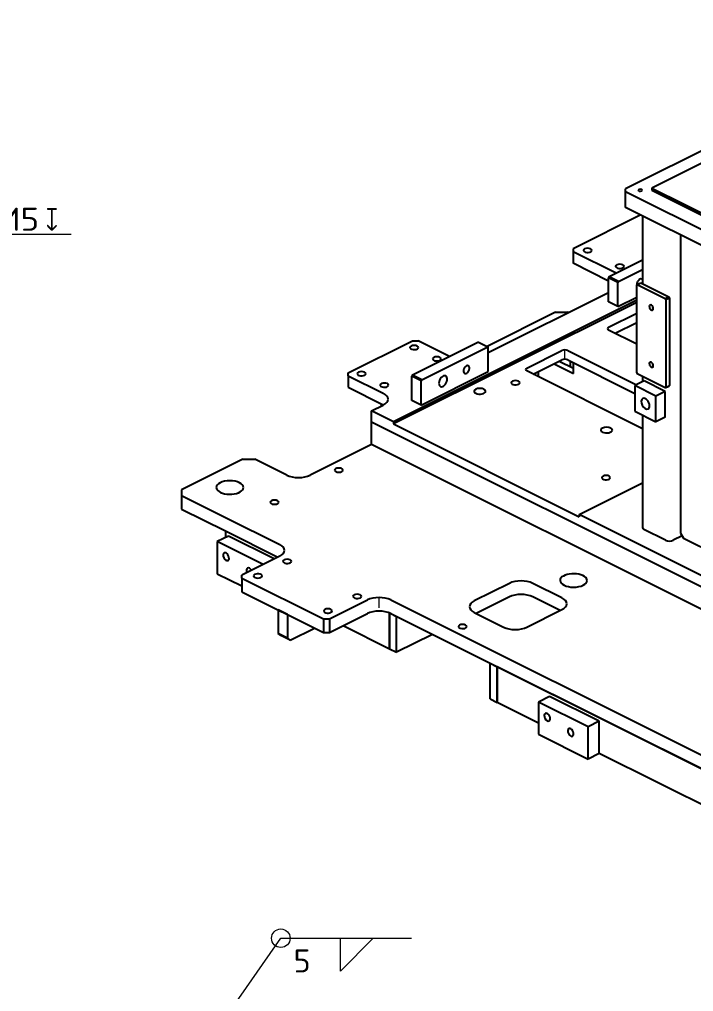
# Model space of a CAD drawing. Extents: x 0 to 1248, y -10 to 833.
# Drawn here: x 898.5 to 1000.5, y 150.7 to 297.9 of the extents above; entities that cross this region are included whole.
import ezdxf
from ezdxf.enums import TextEntityAlignment as Align

# ---------------------------------------------------------------- set-up
doc = ezdxf.new("R2010")
doc.units = 0
doc.layers.get('0').update_dxf_attribs({"lineweight": 13})
doc.styles.add('GDT', font='gdt.shx')
doc.styles.get("Standard").update_dxf_attribs({"font": 'isocp.shx'})
doc.dimstyles.get("Standard").update_dxf_attribs({"dimtxt": 2.5, "dimasz": 2.5, "dimexe": 1.25, "dimexo": 0.625, "dimtad": 1, "dimcen": 2.5, "dimadec": 0, "dimazin": 0, "dimtfac": 1, "dimtmove": 0, "dimatfit": 0, "dimfxl": 1, "dimarcsym": 0})

# ---------------------------------------------------------------- blocks, each defined once
blk = doc.blocks.new('*D13')
at = {"color": 214, "lineweight": 13}
for p, q in [((839.736388, 221.185797), (884.871634, 265.387198)), ((884.871634, 265.387198), (906.321197, 265.387198))]:
    blk.add_line(p, q, dxfattribs=at)
blk.add_lwpolyline([(840.754439, 222.907301), (839.736388, 221.185797), (841.478797, 222.167631)], dxfattribs=at)
for s, width, p, p2 in [('3X', 0.953546, (887.991424, 265.887198), (893.871627, 265.887198)), ('M5', 0.967101, (894.871634, 265.887198), (901.480155, 265.887198))]:
    blk.add_text(s, height=3.5, dxfattribs=dict(at, width=width)).set_placement(p, p2, align=Align.FIT)
at = {"color": 214, "lineweight": 13, "style": 'GDT', "width": 0.526012}
blk.add_text('x', height=3.5, dxfattribs=at).set_placement((902.480155, 265.887198), (904.321197, 265.887198), align=Align.FIT)

msp = doc.modelspace()

# ---------------------------------------------------------------- linework, layer by layer
at = {"color": 7, "lineweight": 25}
for p, q in [((1041.4746, 297.886), (990.2094, 272.2534)), ((1041.9166, 296.222), (994.1869, 272.3571)), ((994.1869, 272.3571), (1038.381, 250.2601)), ((994.1869, 272.3571), (994.1869, 272.0324)), ((990.2094, 271.8114), (990.2094, 272.2534)), ((990.2094, 269.4298), (990.2094, 271.8114)), ((990.2094, 271.8114), (1037.9391, 247.9466)), ((994.1869, 272.0324), (1038.381, 249.9353)), ((1037.9391, 245.565), (990.2094, 269.4298)), ((992.5195, 268.2749), (982.2544, 263.1423)), ((992.7505, 268.1593), (992.7505, 257.902)), ((998.5179, 265.2756), (998.5179, 220.1081)), ((982.2544, 263.1423), (982.2544, 262.7004)), ((982.2544, 262.7004), (982.2544, 260.9683)), ((988.7628, 259.4462), (982.2544, 262.7004)), ((987.6461, 258.2725), (982.2544, 260.9683)), ((992.7504, 261.44), (987.7345, 258.932)), ((989.1487, 258.2249), (992.7504, 260.0258)), ((987.7345, 258.932), (987.6461, 258.7796)), ((989.0603, 258.0725), (987.6461, 258.7796)), ((987.6461, 255.099), (987.6461, 258.7796)), ((989.1487, 258.2249), (987.7345, 258.932)), ((989.0603, 258.0725), (989.1487, 258.2249)), ((989.0603, 254.3919), (989.0603, 258.0725)), ((991.8888, 257.6943), (991.9771, 257.7584)), ((991.8888, 244.3792), (991.8888, 257.6943)), ((991.9771, 257.7584), (992.5075, 258.0235)), ((991.9771, 257.7584), (996.2198, 255.637)), ((992.5075, 258.0235), (996.7501, 255.9022)), ((969.4381, 247.4534), (987.6461, 256.5574)), ((991.8887, 255.3641), (955.075, 236.9573)), ((991.8887, 255.0394), (955.075, 236.6325)), ((989.0603, 254.3919), (987.6461, 255.099)), ((989.0603, 254.3919), (991.8887, 255.8061)), ((996.2198, 255.637), (996.7501, 255.9022)), ((996.2198, 255.637), (996.3082, 255.4846)), ((996.3082, 255.4846), (996.8385, 255.7498)), ((996.3082, 255.4846), (996.3082, 242.1695)), ((996.7501, 255.9022), (996.8385, 255.7498)), ((996.8385, 255.7498), (996.8385, 242.4346)), ((979.6028, 253.5535), (969.2482, 248.3762)), ((979.6028, 253.5535), (981.3705, 253.5535)), ((981.5045, 253.4866), (981.3705, 253.5535)), ((987.6461, 251.2829), (991.8887, 253.4042)), ((988.6115, 250.3583), (991.8887, 251.9969)), ((991.8887, 248.7196), (987.6461, 250.8409)), ((948.2249, 244.3598), (957.9476, 249.2212)), ((957.9476, 249.2212), (958.8315, 249.2212)), ((967.9355, 249.0325), (957.9476, 244.0386)), ((963.5721, 246.8509), (958.8315, 249.2212)), ((967.9355, 249.0325), (969.3497, 248.3254)), ((959.3618, 243.3315), (969.3497, 248.3254)), ((969.3497, 248.3254), (969.4381, 248.2614)), ((969.4381, 244.5808), (969.4381, 248.2614)), ((975.2717, 245.0957), (980.575, 247.7473)), ((981.4589, 247.7473), (991.8515, 242.5511)), ((976.2371, 244.1711), (980.575, 246.3401)), ((980.1777, 246.1414), (982.3428, 245.0589)), ((981.4589, 246.3401), (991.6236, 241.2577)), ((981.8125, 246.1633), (981.8125, 245.324)), ((982.3428, 244.2634), (982.3428, 245.8981)), ((959.2735, 239.4984), (969.4381, 244.5808)), ((992.7504, 235.9144), (975.2717, 244.6538)), ((977.0395, 243.7699), (977.0395, 244.5723)), ((979.3822, 245.7437), (982.3428, 244.2634)), ((991.8888, 244.3792), (991.9771, 244.2267)), ((948.2249, 243.9179), (948.2249, 244.3598)), ((948.2249, 243.9179), (948.2249, 242.1858)), ((948.2249, 243.9179), (953.5282, 241.2662)), ((957.9476, 244.0386), (957.8592, 243.8862)), ((959.2735, 243.179), (957.8592, 243.8862)), ((957.8592, 240.2055), (957.8592, 243.8862)), ((959.3618, 243.3315), (957.9476, 244.0386)), ((959.2735, 243.179), (959.3618, 243.3315)), ((959.2735, 239.4984), (959.2735, 243.179)), ((993.0378, 243.1442), (991.6236, 242.4371)), ((996.2198, 242.1054), (991.9771, 244.2267)), ((992.7505, 243.8401), (992.7505, 243.0005)), ((996.2198, 241.5532), (993.0378, 243.1442)), ((948.2249, 242.1858), (953.5282, 239.5342)), ((994.8056, 240.8461), (991.6236, 242.4371)), ((991.6236, 242.4371), (991.6236, 238.54)), ((996.2198, 241.5532), (994.8056, 240.8461)), ((996.2198, 242.1054), (996.7501, 242.3706)), ((996.3082, 242.1695), (996.2198, 242.1054)), ((996.2198, 237.6561), (996.2198, 241.5532)), ((996.3082, 242.1695), (996.8385, 242.4346)), ((996.8385, 242.4346), (996.7501, 242.3706)), ((959.2735, 239.4984), (957.8592, 240.2055)), ((994.8056, 236.949), (994.8056, 240.8461)), ((951.7604, 238.6146), (953.5282, 239.4984)), ((955.075, 236.9573), (951.7604, 238.6146)), ((951.7604, 236.8825), (951.7604, 238.6146)), ((953.263, 239.3659), (953.263, 239.6667)), ((991.6236, 238.54), (994.8056, 236.949)), ((992.7505, 237.9765), (992.7505, 220.9369)), ((996.2198, 237.6561), (994.8056, 236.949)), ((1073.7364, 175.8945), (951.7604, 236.8825)), ((951.7604, 233.5267), (951.7604, 236.8825)), ((1073.7364, 175.8945), (951.7604, 236.8825)), ((951.7604, 233.5267), (951.7604, 236.8825)), ((955.075, 236.9573), (955.075, 236.6325)), ((955.075, 236.6325), (983.1825, 222.5788)), ((951.7604, 233.5267), (942.4797, 228.8863)), ((1073.7364, 172.5387), (951.7604, 233.5267)), ((932.315, 231.3169), (923.0342, 226.6766)), ((932.315, 231.3169), (934.0828, 231.3169)), ((938.9441, 228.8863), (934.0828, 231.3169)), ((983.1825, 222.9035), (992.7504, 227.6875)), ((923.0342, 226.6766), (923.0342, 225.7927)), ((923.0342, 225.7927), (929.6634, 222.4781)), ((923.0342, 225.7927), (923.0342, 223.7359)), ((923.0342, 223.7359), (929.6634, 220.4213)), ((929.6634, 222.4781), (937.8835, 218.3681)), ((983.1825, 222.9035), (983.1825, 222.5788)), ((1042.3143, 193.3376), (983.1825, 222.9035)), ((930.1053, 219.6591), (928.4259, 218.8194)), ((929.6634, 220.4213), (937.5944, 216.4558)), ((929.6634, 220.4213), (929.6634, 219.4381)), ((929.6634, 220.4213), (929.6634, 219.4381)), ((929.6634, 220.4213), (937.5944, 216.4558)), ((937.0532, 216.1851), (930.1053, 219.6591)), ((996.2728, 219.01), (992.9848, 220.654)), ((998.7612, 219.6885), (997.4042, 219.01)), ((998.5179, 220.1081), (998.9598, 219.3459)), ((935.3738, 215.3454), (928.4259, 218.8194)), ((928.4259, 218.8194), (928.4259, 213.948)), ((998.9598, 219.3459), (1034.293, 201.6793)), ((937.8835, 216.6003), (932.1382, 213.7277)), ((928.4259, 213.948), (932.1382, 212.0918)), ((932.1382, 213.2857), (932.1382, 213.7277)), ((932.1382, 213.2857), (944.5126, 207.0985)), ((932.1382, 213.2857), (932.1382, 211.2289)), ((972.6201, 212.4902), (967.3168, 209.8386)), ((980.575, 210.2805), (976.1556, 212.4902)), ((932.1382, 211.2289), (944.5126, 205.0417)), ((945.3965, 207.0985), (951.1417, 209.9712)), ((954.6773, 209.9712), (1026.6254, 173.9971)), ((972.6201, 210.4334), (967.6058, 207.9263)), ((980.286, 208.3682), (976.1556, 210.4334)), ((939.0325, 207.7818), (937.6183, 208.4889)), ((937.6183, 208.4889), (937.6183, 204.9165)), ((939.0325, 207.7818), (939.0325, 204.2094)), ((945.3965, 205.0417), (951.1417, 207.9144)), ((954.5005, 202.5901), (954.5005, 207.9947)), ((954.5005, 207.9947), (954.5005, 202.5901)), ((954.6773, 207.9144), (1026.3363, 172.0848)), ((954.6773, 207.9144), (955.5611, 207.4724)), ((967.3168, 208.0708), (971.7362, 205.8611)), ((975.2717, 205.8611), (980.575, 208.5128)), ((944.5126, 207.0985), (945.3965, 207.0985)), ((944.5126, 207.0985), (944.5126, 205.0417)), ((945.3965, 207.0985), (945.3965, 205.0417)), ((955.5611, 202.0598), (955.5611, 207.4724)), ((939.0325, 204.2094), (937.6183, 204.9165)), ((938.0602, 204.5962), (937.6183, 204.9165)), ((939.4745, 203.8891), (943.1461, 205.725)), ((944.5126, 205.0417), (945.3965, 205.0417)), ((947.4968, 206.0919), (954.5005, 202.5901)), ((960.9738, 204.7661), (955.5611, 202.0598)), ((939.4745, 203.8891), (938.0602, 204.5962)), ((939.4745, 203.8891), (939.0325, 204.2094)), ((954.5005, 202.5901), (955.5611, 202.0598)), ((969.7033, 200.4013), (970.7639, 199.871)), ((969.7033, 194.9887), (969.7033, 200.4013)), ((970.7639, 194.4584), (970.7639, 199.871)), ((1010.5387, 179.9836), (970.7639, 199.871)), ((970.7639, 199.871), (970.7639, 194.4584)), ((969.7033, 194.9887), (970.7639, 194.4584)), ((977.0395, 191.3206), (970.7639, 194.4584)), ((978.7189, 195.3523), (977.0395, 194.5126)), ((984.5525, 190.7561), (977.0395, 194.5126)), ((977.0395, 194.5126), (977.0395, 189.6412)), ((986.2319, 191.5958), (978.7189, 195.3523)), ((986.2319, 191.5958), (984.5525, 190.7561)), ((986.2319, 186.7244), (986.2319, 191.5958)), ((984.5525, 185.8847), (984.5525, 190.7561)), ((977.0395, 189.6412), (984.5525, 185.8847)), ((986.2319, 186.7244), (984.5525, 185.8847)), ((1010.5387, 174.571), (986.2319, 186.7244))]:
    msp.add_line(p, q, dxfattribs=at)
at = {"color": 7, "lineweight": 13}
for p, q in [((981.017, 246.561), (981.017, 247.7139)), ((952.9095, 208.7982), (952.9095, 210.2123)), ((916.1048, 127.2485), (938.0399, 158.7485)), ((938.0399, 158.7485), (957.8331, 158.7485))]:
    msp.add_line(p, q, dxfattribs=at)
msp.add_lwpolyline([(947.0603, 158.7485), (952.0324, 158.7485), (947.0603, 153.7765)], close=True, dxfattribs=at)
msp.add_circle((938.0399, 158.7485), 1.4, dxfattribs=at)
at = {"color": 7, "lineweight": 25}
for centre, major_axis, ratio, start_param, end_param in [((992.4191, 272.0324), (0.325, 0), 0.5, 6.28315622, 9.42474887), ((992.4191, 272.0324), (0.325, 0), 0.5, 3.14156357, 3.42699086), ((992.4191, 272.0324), (0.325, 0), 0.5, 3.42699086, 6.28315622), ((984.4641, 262.9214), (0.6438, 0), 0.5, 6.28315622, 9.42474887), ((984.4641, 262.9214), (0.6438, 0), 0.5, 3.14156357, 3.42699086), ((984.4641, 262.9214), (0.6438, 0), 0.5, 3.42699086, 6.28315622), ((989.3255, 260.4907), (0.6438, 0), 0.5, 6.28315622, 9.42474887), ((989.3255, 260.4907), (0.6438, 0), 0.5, 3.14156357, 3.42699086), ((989.3255, 260.4907), (0.6438, 0), 0.5, 3.42699086, 6.28315622), ((992.3749, 257.9977), (-0.2879, -0.5758), 0.612372, 4.89710817, 5.49229427), ((992.3749, 257.9977), (-0.2879, -0.5758), 0.612372, 3.14165486, 4.89710817), ((992.3749, 257.9977), (-0.2879, -0.5758), 0.612372, 2.85600115, 3.14165486), ((994.0985, 254.262), (-0.1901, 0.3801), 0.612372, 3.14163115, 6.2832238), ((994.0985, 254.262), (-0.1901, 0.3801), 0.612372, 0.38607709, 3.14163115), ((994.0985, 254.262), (-0.1901, 0.3801), 0.612372, 0.0000385, 0.38607709), ((988.0881, 251.0619), (0.625, 0), 0.5, 2.35619453, 3.14159265), ((988.0881, 251.0619), (0.625, 0), 0.5, 3.14159265, 3.92699086), ((958.2128, 248.2047), (0.6438, 0), 0.5, 6.28315622, 9.42474887), ((958.2128, 248.2047), (0.6438, 0), 0.5, 3.14156357, 3.42699086), ((958.2128, 248.2047), (0.6438, 0), 0.5, 3.42699086, 6.28315622), ((981.017, 247.5264), (0.625, 0), 0.5, 0.78539821, 2.35619453), ((961.6599, 246.4811), (0.6438, 0), 0.5, 6.28315622, 9.42474887), ((961.6599, 246.4811), (0.6438, 0), 0.5, 3.14156357, 3.42699086), ((961.6599, 246.4811), (0.6438, 0), 0.5, 3.42699086, 6.28315622), ((981.017, 246.1191), (0.625, 0), 0.5, 0.78539821, 2.35619453), ((994.0985, 245.6018), (-0.1901, 0.3801), 0.612372, 0.38607709, 3.14163115), ((994.0985, 245.6018), (-0.1901, 0.3801), 0.612372, 0.0000385, 0.38607709), ((994.0985, 245.6018), (-0.1901, 0.3801), 0.612372, 3.14163115, 6.2832238), ((950.2578, 244.2272), (0.6438, 0), 0.5, 6.28315622, 9.42474887), ((966.1236, 244.872), (-0.2879, -0.5758), 0.612372, 3.14155416, 5.89710817), ((966.1236, 244.872), (-0.2879, -0.5758), 0.612372, 5.89710817, 6.28314681), ((966.1236, 244.872), (-0.2879, -0.5758), 0.612372, 6.28314681, 9.42473947), ((975.7137, 244.8747), (0.625, 0), 0.5, 2.35619453, 3.14159265), ((975.7137, 244.8747), (0.625, 0), 0.5, 3.14159265, 3.92699086), ((950.2578, 244.2272), (0.6438, 0), 0.5, 3.14156357, 3.42699086), ((950.2578, 244.2272), (0.6438, 0), 0.5, 3.42699086, 6.28315622), ((962.588, 243.1043), (-0.3969, -0.7938), 0.612372, 3.14158461, 5.39710817), ((962.588, 243.1043), (-0.3969, -0.7938), 0.612372, 6.28317726, 9.42476992), ((973.5482, 242.8639), (0.6438, 0), 0.5, 6.28315622, 9.42474887), ((953.705, 242.5036), (0.6438, 0), 0.5, 6.28315622, 9.42474887), ((953.705, 242.5036), (0.6438, 0), 0.5, 3.14156357, 3.42699086), ((953.705, 242.5036), (0.6438, 0), 0.5, 3.42699086, 6.28315622), ((962.588, 243.1043), (-0.3969, -0.7938), 0.612372, 5.39710817, 6.28317726), ((968.1565, 241.5823), (0.875, 0), 0.5, 0.00000004, 3.14159265), ((968.1565, 241.5823), (0.875, 0), 0.5, 3.14159265, 3.92699086), ((968.1565, 241.5823), (0.875, 0), 0.5, 3.92699086, 6.28318531), ((973.5482, 242.8639), (0.6438, 0), 0.5, 3.14156357, 3.42699086), ((973.5482, 242.8639), (0.6438, 0), 0.5, 3.42699086, 6.28315622), ((951.7604, 240.3823), (2.5, 0), 0.5, 0.00000004, 0.78539821), ((951.7604, 240.3823), (2.5, 0), 0.5, 5.49778719, 6.28318531), ((993.2146, 239.693), (-0.3969, 0.7938), 0.612372, 0.00000805, 3.1416007), ((993.2146, 239.693), (-0.3969, 0.7938), 0.612372, 4.02766975, 6.28319335), ((951.7604, 238.6503), (2.5, 0), 0.5, 0.76539229, 0.78539821), ((993.2146, 239.693), (-0.3969, 0.7938), 0.612372, 3.1416007, 4.02766975), ((987.3368, 235.7044), (0.875, 0), 0.5, 0.00000004, 3.14159265), ((987.3368, 235.7044), (0.875, 0), 0.5, 3.14159265, 3.92699086), ((987.3368, 235.7044), (0.875, 0), 0.5, 3.92699086, 6.28318531), ((946.8107, 229.6376), (0.6438, 0), 0.5, 0.28539821, 3.14156357), ((946.8107, 229.6376), (0.6438, 0), 0.5, 6.28315622, 6.56858351), ((940.7119, 229.7702), (2.5, 0), 0.5, 3.92699086, 5.49778719), ((946.8107, 229.6376), (0.6438, 0), 0.5, 3.14156357, 6.28315622), ((987.2484, 228.5008), (0.6438, 0), 0.5, 6.28315622, 9.42474887), ((987.2484, 228.5008), (0.6438, 0), 0.5, 3.14156357, 3.42699086), ((987.2484, 228.5008), (0.6438, 0), 0.5, 3.42699086, 6.28315622), ((930.3263, 227.008), (2.047, 0), 0.5, 6.28315622, 9.42474887), ((930.3263, 227.008), (2.047, 0), 0.5, 3.14156357, 3.42699086), ((930.3263, 227.008), (2.047, 0), 0.5, 3.42699086, 6.28315622), ((937.088, 224.7762), (0.6438, 0), 0.5, 6.28315622, 9.42474887), ((937.088, 224.7762), (0.6438, 0), 0.5, 3.14156357, 3.42699086), ((937.088, 224.7762), (0.6438, 0), 0.5, 3.42699086, 6.28315622), ((993.5505, 220.9369), (-0.8, 0), 0.5, 0.00000004, 0.78539821), ((936.1157, 217.4842), (2.5, 0), 0.5, 0.00000004, 0.78539821), ((996.8385, 219.2929), (-0.8, 0), 0.5, 0.78539821, 2.35619453), ((929.7517, 216.5327), (0.2879, -0.5758), 0.612372, 3.14163115, 6.2832238), ((929.7517, 216.5327), (0.2879, -0.5758), 0.612372, 0.38607709, 3.14163115), ((936.1157, 217.4842), (2.5, 0), 0.5, 5.49778719, 6.28318531), ((929.7517, 216.5327), (0.2879, -0.5758), 0.612372, 0.0000385, 0.38607709), ((938.9883, 215.8269), (0.6438, 0), 0.5, 6.28315622, 9.42474887), ((938.9883, 215.8269), (0.6438, 0), 0.5, 3.14156357, 3.42699086), ((938.9883, 215.8269), (0.6438, 0), 0.5, 3.42699086, 6.28315622), ((933.2873, 214.2236), (0.2879, -0.5758), 0.612372, 3.14163115, 4.60302387), ((933.2873, 214.2236), (0.2879, -0.5758), 0.612372, 1.68016144, 3.14163115), ((934.5689, 213.6172), (0.6438, 0), 0.5, 3.14156357, 6.28315622), ((934.5689, 213.6172), (0.6438, 0), 0.5, 0.28539821, 3.14156357), ((934.5689, 213.6172), (0.6438, 0), 0.5, 6.28315622, 6.56858351), ((982.3428, 212.9322), (2.047, 0), 0.5, 0.28539821, 3.14156357), ((974.3879, 211.6063), (2.5, 0), 0.5, 0.78539821, 2.35619453), ((982.3428, 212.9322), (2.047, 0), 0.5, 3.14156357, 6.28315622), ((982.3428, 212.9322), (2.047, 0), 0.5, 6.28315622, 6.56858351), ((949.5949, 210.5236), (0.6438, 0), 0.5, 6.28315622, 9.42474887), ((949.5949, 210.5236), (0.6438, 0), 0.5, 3.14156357, 3.42699086), ((949.5949, 210.5236), (0.6438, 0), 0.5, 3.42699086, 6.28315622), ((974.3879, 209.5495), (2.5, 0), 0.5, 0.78539821, 2.35619453), ((952.9095, 209.0873), (2.5, 0), 0.5, 0.78539821, 2.35619453), ((969.0846, 208.9547), (2.5, 0), 0.5, 2.35619453, 3.14159265), ((978.8073, 209.3966), (2.5, 0), 0.5, 0.00000004, 0.78539821), ((978.8073, 209.3966), (2.5, 0), 0.5, 5.49778719, 6.28318531), ((945.1755, 208.3139), (0.6438, 0), 0.5, 6.28315622, 9.42474887), ((945.1755, 208.3139), (0.6438, 0), 0.5, 3.14156357, 3.42699086), ((945.1755, 208.3139), (0.6438, 0), 0.5, 3.42699086, 6.28315622), ((952.9095, 207.0305), (2.5, 0), 0.5, 0.78539821, 2.35619453), ((969.0846, 208.9547), (2.5, 0), 0.5, 3.14159265, 3.92699086), ((965.549, 205.9495), (0.6438, 0), 0.5, 6.28315622, 9.42474887), ((965.549, 205.9495), (0.6438, 0), 0.5, 3.14156357, 3.42699086), ((965.549, 205.9495), (0.6438, 0), 0.5, 3.42699086, 6.28315622), ((973.504, 206.745), (2.5, 0), 0.5, 3.92699086, 5.49778719), ((978.3653, 192.2259), (0.2879, -0.5758), 0.612372, 0.38607709, 3.14163115), ((978.3653, 192.2259), (0.2879, -0.5758), 0.612372, 3.14163115, 6.2832238), ((978.3653, 192.2259), (0.2879, -0.5758), 0.612372, 0.0000385, 0.38607709), ((981.9009, 189.9168), (0.2879, -0.5758), 0.612372, 3.14163115, 6.2832238), ((981.9009, 189.9168), (0.2879, -0.5758), 0.612372, 0.38607709, 3.14163115), ((981.9009, 189.9168), (0.2879, -0.5758), 0.612372, 0.0000385, 0.38607709)]:
    msp.add_ellipse(centre, major_axis=major_axis, ratio=ratio, start_param=start_param, end_param=end_param, dxfattribs=at)

# ---------------------------------------------------------------- texts
at = {"color": 7, "lineweight": 13, "width": 0.913976}
msp.add_text('5', height=3.5, dxfattribs=at).set_placement((939.9649, 153.5693), (942.5545, 153.5693), align=Align.FIT)

# ---------------------------------------------------------------- dimensions: what is measured, and where the dimension line sits
at = {"lineweight": 0}
dim = msp.add_diameter_dim_2p(p1=(838.8433, 220.3112), p2=(839.7364, 221.1858), text='3XM5↧', dimstyle='STANDARD', override={"dimlfac": 4}, dxfattribs=at)
dim.commit()
dim.dimension.update_dxf_attribs({"geometry": '*D13', "text_midpoint": (891.7567, 272.1298), "dimtype": 163})

doc.saveas('drawing.dxf')
